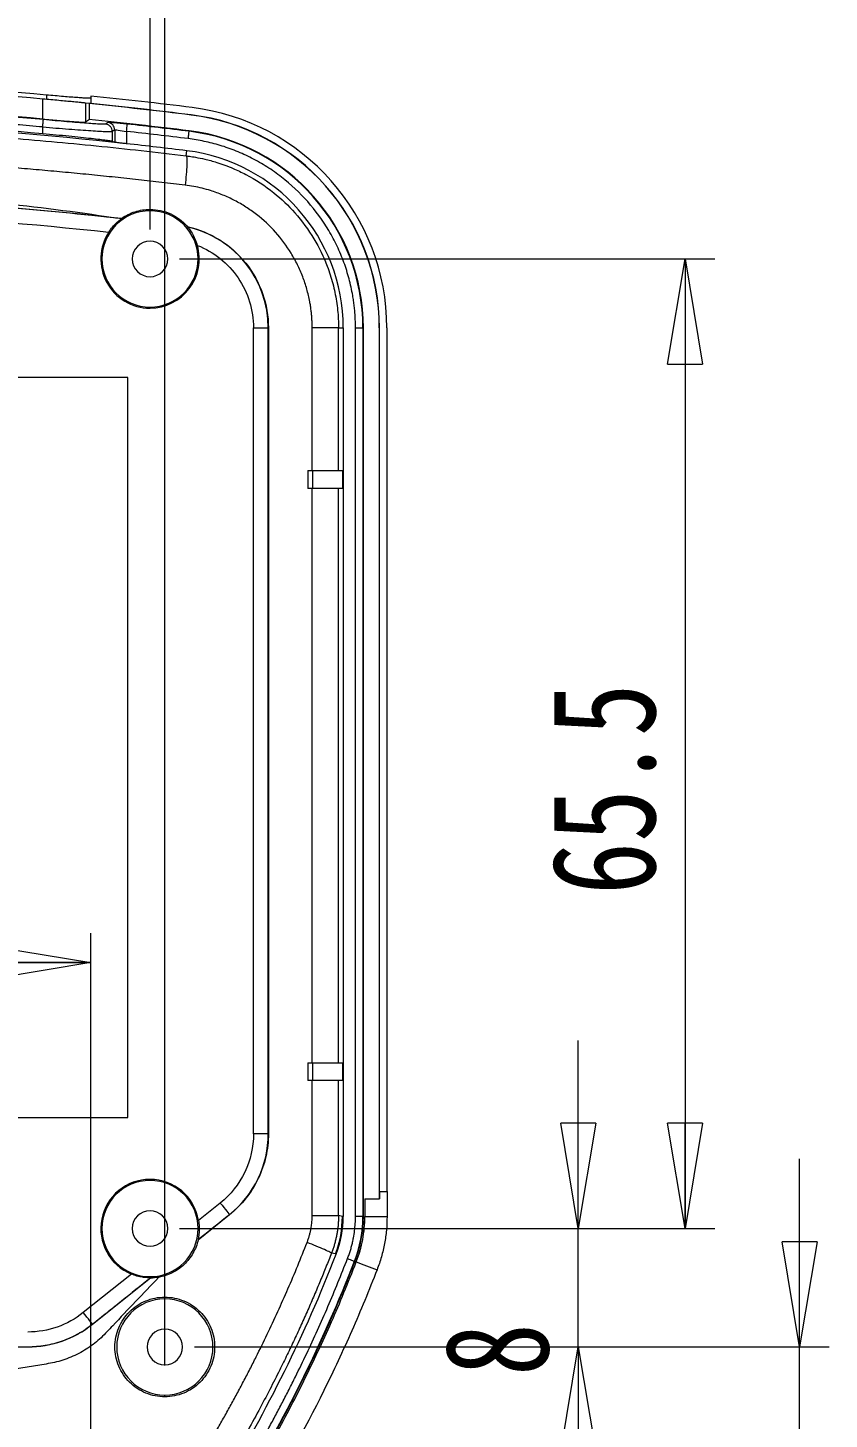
# Model space of a CAD drawing. Header units: millimetres. Extents: x 6 to 426, y 10 to 307.
# Drawn here: x 248.32 to 275.39, y 199.07 to 246.07 of the extents above; entities that cross this region are included whole.
import ezdxf

# ---------------------------------------------------------------- set-up
doc = ezdxf.new("R2010")
doc.units = ezdxf.units.MM
doc.styles.add('SLDTEXTSTYLE1', font='TXT', dxfattribs={"width": 0.75})
doc.dimstyles.new('SLDDIMSTYLE0', dxfattribs={"dimtxt": 3.5, "dimasz": 3.556, "dimexe": 0, "dimexo": 0.0625, "dimgap": 0.875, "dimtad": 1, "dimlfac": 2, "dimrnd": 1e-09, "dimzin": 12, "dimdsep": 46, "dimtxsty": 'SLDTEXTSTYLE1', "dimblk1": 'CLOSED', "dimblk2": 'CLOSED', "dimsah": 1, "dimcen": 0.09, "dimadec": 0, "dimazin": 3, "dimtfac": 1, "dimtofl": 0, "dimtmove": 0, "dimatfit": 3, "dimldrblk": 'CLOSED', "dimfxl": 1, "dimfrac": 2, "dimtolj": 1, "dimtzin": 12, "dimarcsym": 0})
doc.dimstyles.new('SLDDIMSTYLE1', dxfattribs={"dimtxt": 3.5, "dimasz": 3.556, "dimexe": 0, "dimexo": 0.0625, "dimgap": 0.875, "dimtad": 1, "dimdec": 1, "dimlfac": 2, "dimrnd": 1e-09, "dimzin": 12, "dimdsep": 46, "dimtxsty": 'SLDTEXTSTYLE1', "dimblk1": 'CLOSED', "dimblk2": 'CLOSED', "dimsah": 1, "dimcen": 0.09, "dimadec": 0, "dimazin": 3, "dimtfac": 1, "dimtdec": 1, "dimtofl": 0, "dimtmove": 0, "dimatfit": 3, "dimldrblk": 'CLOSED', "dimfxl": 1, "dimfrac": 2, "dimtolj": 1, "dimtzin": 12, "dimarcsym": 0})
doc.dimstyles.new('SLDDIMSTYLE2', dxfattribs={"dimtxt": 3.5, "dimasz": 3.556, "dimexe": 0, "dimexo": 0.0625, "dimgap": 0.875, "dimtad": 1, "dimlfac": 2, "dimrnd": 1e-09, "dimzin": 12, "dimdsep": 46, "dimtxsty": 'SLDTEXTSTYLE1', "dimblk1": 'CLOSED', "dimblk2": 'CLOSED', "dimsah": 1, "dimcen": 0.09, "dimadec": 0, "dimazin": 3, "dimtfac": 1, "dimtmove": 0, "dimatfit": 0, "dimldrblk": 'CLOSED', "dimfxl": 1, "dimfrac": 2, "dimtolj": 1, "dimtzin": 12, "dimarcsym": 0})

# ---------------------------------------------------------------- blocks, each defined once
blk = doc.blocks.new('_CLOSED')
at = {"color": 0, "linetype": 'ByBlock', "lineweight": -2}
for p, q in [((-1, 0.166667), (0, 0)), ((-1, 0.166667), (-1, -0.166667)), ((0, 0), (-1, -0.166667)), ((0, 0), (-1, 0))]:
    blk.add_line(p, q, dxfattribs=at)
blk = doc.blocks.new('_D_3')
at = {"color": 7, "linetype": 'Continuous', "lineweight": 0}
for p, q in [((218.45, 239.263), (218.45, 251.952)), ((252.45, 239.263), (252.45, 251.952)), ((218.45, 250.952), (252.45, 250.952))]:
    blk.add_line(p, q, dxfattribs=at)
at = {"color": 7, "linetype": 'Continuous', "lineweight": 0, "xscale": 3.556, "yscale": 3.556, "rotation": 180.0000000000004}
blk.add_blockref('_CLOSED', (218.45, 250.952, 1.251), dxfattribs=at)
at = {"color": 7, "linetype": 'Continuous', "lineweight": 0, "xscale": 3.556, "yscale": 3.556}
blk.add_blockref('_CLOSED', (252.45, 250.952, 1.251), dxfattribs=at)
at = {"color": 7, "linetype": 'Continuous', "lineweight": 0, "insert": (231.541, 255.464, 1.251), "char_height": 3.5, "attachment_point": 1, "style": 'SLDTEXTSTYLE1'}
blk.add_mtext('68', dxfattribs=at)
blk = doc.blocks.new('_D_4')
at = {"color": 7, "linetype": 'Continuous', "lineweight": 0}
for p, q in [((217.95, 202.513), (217.95, 261.408)), ((252.95, 200.888), (252.95, 261.408)), ((217.95, 260.408), (252.95, 260.408))]:
    blk.add_line(p, q, dxfattribs=at)
at = {"color": 7, "linetype": 'Continuous', "lineweight": 0, "xscale": 3.556, "yscale": 3.556, "rotation": 180.0000000000004}
blk.add_blockref('_CLOSED', (217.95, 260.408, 1.251), dxfattribs=at)
at = {"color": 7, "linetype": 'Continuous', "lineweight": 0, "xscale": 3.556, "yscale": 3.556}
blk.add_blockref('_CLOSED', (252.95, 260.408, 1.251), dxfattribs=at)
at = {"color": 7, "linetype": 'Continuous', "lineweight": 0, "insert": (231.541, 264.92, 1.251), "char_height": 3.5, "attachment_point": 1, "style": 'SLDTEXTSTYLE1'}
blk.add_mtext('70', dxfattribs=at)
blk = doc.blocks.new('_D_5')
at = {"color": 7, "linetype": 'Continuous', "lineweight": 0}
for p, q in [((220.45, 197.513), (220.45, 215.494)), ((250.45, 197.513), (250.45, 215.494)), ((220.45, 214.494), (250.45, 214.494))]:
    blk.add_line(p, q, dxfattribs=at)
at = {"color": 7, "linetype": 'Continuous', "lineweight": 0, "xscale": 3.556, "yscale": 3.556, "rotation": 180.0000000000004}
blk.add_blockref('_CLOSED', (220.45, 214.494, 1.251), dxfattribs=at)
at = {"color": 7, "linetype": 'Continuous', "lineweight": 0, "xscale": 3.556, "yscale": 3.556}
blk.add_blockref('_CLOSED', (250.45, 214.494, 1.251), dxfattribs=at)
at = {"color": 7, "linetype": 'Continuous', "lineweight": 0, "insert": (229.351, 219.006, 1.251), "char_height": 3.5, "attachment_point": 1, "style": 'SLDTEXTSTYLE1'}
blk.add_mtext('60', dxfattribs=at)
blk = doc.blocks.new('_D_6')
at = {"color": 7, "linetype": 'Continuous', "lineweight": 0}
for p, q in [((253.45, 238.263), (271.522, 238.263)), ((270.522, 238.263), (270.522, 205.513)), ((253.45, 205.513), (271.522, 205.513))]:
    blk.add_line(p, q, dxfattribs=at)
at = {"color": 7, "linetype": 'Continuous', "lineweight": 0, "xscale": 3.556, "yscale": 3.556}
for p, rotation in [((270.522, 238.263, 1.251), 90.0000000000004), ((270.522, 205.513, 1.251), 270.0000000000004)]:
    blk.add_blockref('_CLOSED', p, dxfattribs=dict(at, rotation=rotation))
at = {"color": 7, "linetype": 'Continuous', "lineweight": 0, "insert": (266.011, 216.783, 1.251), "char_height": 3.5, "attachment_point": 1, "rotation": 90, "style": 'SLDTEXTSTYLE1'}
blk.add_mtext('65.5', dxfattribs=at)
blk = doc.blocks.new('_D_7')
at = {"color": 7, "linetype": 'Continuous', "lineweight": 0}
for p, q in [((266.916, 205.513), (266.916, 211.863)), ((253.45, 205.513), (267.916, 205.513)), ((266.916, 201.513), (266.916, 205.513)), ((253.95, 201.513), (267.916, 201.513)), ((266.916, 201.513), (266.916, 195.163))]:
    blk.add_line(p, q, dxfattribs=at)
at = {"color": 7, "linetype": 'Continuous', "lineweight": 0, "xscale": 3.556, "yscale": 3.556}
for p, rotation in [((266.916, 205.513, 1.251), 270.0000000000004), ((266.916, 201.513, 1.251), 90.0000000000004)]:
    blk.add_blockref('_CLOSED', p, dxfattribs=dict(at, rotation=rotation))
at = {"color": 7, "linetype": 'Continuous', "lineweight": 0, "insert": (262.404, 200.532, 1.251), "char_height": 3.5, "attachment_point": 1, "rotation": 90, "style": 'SLDTEXTSTYLE1'}
blk.add_mtext('8', dxfattribs=at)
blk = doc.blocks.new('_D_8')
at = {"color": 7, "linetype": 'Continuous', "lineweight": 0}
for p, q in [((274.389, 201.513), (274.389, 207.863)), ((253.95, 201.513), (275.389, 201.513)), ((274.389, 196.513), (274.389, 201.513)), ((251.45, 196.513), (275.389, 196.513)), ((274.389, 196.513), (274.389, 190.163))]:
    blk.add_line(p, q, dxfattribs=at)
at = {"color": 7, "linetype": 'Continuous', "lineweight": 0, "xscale": 3.556, "yscale": 3.556}
for p, rotation in [((274.389, 201.513, 1.251), 270.0000000000004), ((274.389, 196.513, 1.251), 90.0000000000004)]:
    blk.add_blockref('_CLOSED', p, dxfattribs=dict(at, rotation=rotation))
at = {"color": 7, "linetype": 'Continuous', "lineweight": 0, "insert": (269.877, 194.743, 1.251), "char_height": 3.5, "attachment_point": 1, "rotation": 90, "style": 'SLDTEXTSTYLE1'}
blk.add_mtext('10', dxfattribs=at)

msp = doc.modelspace()

# ---------------------------------------------------------------- linework, layer by layer
at = {"color": 7, "linetype": 'Continuous', "lineweight": 15}
for p, q in [((248.8255, 242.9883), (248.8255, 243.6646)), ((248.9495, 243.7993), (248.9495, 243.6534)), ((250.2746, 243.5275), (250.2746, 242.8874)), ((250.4074, 243.5143), (250.2746, 243.5275)), ((250.3986, 243.5086), (250.3986, 242.9684)), ((250.4495, 243.7613), (250.4495, 243.51)), ((253.8399, 243.1296), (253.8391, 243.1231)), ((248.8255, 242.4905), (248.8255, 242.7201)), ((251.0323, 242.8708), (250.9502, 242.8176)), ((251.256, 242.6222), (251.1741, 242.569)), ((251.1741, 242.569), (251.1741, 242.2355)), ((251.256, 242.6222), (251.256, 242.2021)), ((251.6558, 242.5691), (251.6558, 242.1547)), ((253.7731, 242.5898), (253.7711, 242.574)), ((253.6687, 241.7464), (253.6898, 241.9172)), ((252.4495, 239.8882), (252.4495, 239.9365)), ((252.4495, 236.6382), (252.4495, 236.6011)), ((255.9452, 235.9345), (256.4451, 235.9345)), ((255.9452, 208.7147), (255.9452, 235.9345)), ((256.4451, 208.7147), (256.4451, 235.9345)), ((256.4451, 235.9345), (256.4488, 235.9345)), ((256.4488, 235.9345), (256.4488, 208.7147)), ((257.927, 231.1132), (257.927, 235.9345)), ((258.8169, 235.9345), (257.927, 235.9345)), ((258.8169, 235.9345), (258.9778, 235.9345)), ((258.8169, 231.1132), (258.8169, 235.9345)), ((258.9778, 235.9345), (258.9778, 205.9254)), ((259.3897, 205.9254), (259.3897, 235.9345)), ((259.3897, 235.9345), (259.6397, 235.9345)), ((259.6397, 235.9345), (259.6397, 205.9254)), ((259.6555, 235.9345), (259.6397, 235.9345)), ((259.6555, 205.9254), (259.6555, 235.9345)), ((260.193, 235.9345), (260.193, 206.5132)), ((260.1995, 235.9345), (260.193, 235.9345)), ((260.1995, 206.7632), (260.1995, 235.9345)), ((260.4495, 235.9345), (260.4495, 206.7632)), ((251.6995, 234.2632), (219.1995, 234.2632)), ((251.6995, 209.2632), (251.6995, 234.2632)), ((257.7851, 231.1132), (257.7851, 230.5132)), ((257.7851, 231.1132), (257.9495, 231.1132)), ((257.9495, 230.5132), (257.9495, 231.1132)), ((257.9495, 231.1132), (258.9555, 231.1132)), ((258.9555, 231.1132), (258.9555, 230.5132)), ((257.9495, 230.5132), (257.7851, 230.5132)), ((257.927, 211.1132), (257.927, 230.5132)), ((258.9555, 230.5132), (257.9495, 230.5132)), ((258.8169, 211.1132), (258.8169, 230.5132)), ((257.7851, 211.1132), (257.7851, 210.5132)), ((257.7851, 211.1132), (257.9495, 211.1132)), ((257.9495, 210.5132), (257.9495, 211.1132)), ((257.9495, 211.1132), (258.9555, 211.1132)), ((258.9555, 211.1132), (258.9555, 210.5132)), ((257.9495, 210.5132), (257.7851, 210.5132)), ((257.927, 205.9502), (257.927, 210.5132)), ((258.9555, 210.5132), (257.9495, 210.5132)), ((258.8169, 205.9502), (258.8169, 210.5132)), ((219.1995, 209.2632), (251.6995, 209.2632)), ((256.4451, 208.7147), (255.9452, 208.7147)), ((256.4451, 208.7147), (256.4488, 208.7147)), ((252.4495, 207.1382), (252.4495, 207.1753)), ((254.8209, 206.3755), (254.0884, 205.7896)), ((259.7058, 206.5132), (259.7058, 205.9241)), ((259.7058, 206.5132), (260.2056, 206.5132)), ((259.7058, 206.5132), (260.193, 206.5132)), ((260.193, 206.5132), (260.1995, 206.5132)), ((260.1994, 206.7632), (260.1994, 206.5132)), ((260.1995, 206.7632), (260.2056, 206.7632)), ((260.2056, 206.7632), (260.2056, 206.5132)), ((260.2056, 206.7632), (260.4555, 206.7632)), ((260.4555, 206.7632), (260.4555, 205.9216)), ((254.0729, 205.1368), (255.1332, 205.9851)), ((255.1362, 205.9813), (255.1332, 205.9851)), ((258.949, 205.9254), (258.8169, 205.9502)), ((258.9778, 205.9254), (258.949, 205.9254)), ((259.6397, 205.9254), (259.3897, 205.9254)), ((259.6397, 205.9254), (259.6555, 205.9254)), ((259.7058, 205.9241), (260.4556, 205.9241)), ((258.7112, 204.6574), (258.5779, 204.6805)), ((258.738, 204.647), (258.7112, 204.6574)), ((251.8201, 203.9749), (250.1939, 202.6739)), ((259.3697, 204.4014), (259.3549, 204.4071)), ((259.417, 204.3845), (259.411, 204.3856)), ((250.5063, 202.2835), (252.4603, 203.8468)), ((252.4495, 203.8882), (252.4495, 203.8475)), ((252.9495, 203.1382), (252.9495, 203.1971)), ((250.5063, 202.2835), (250.5098, 202.2791)), ((252.9495, 199.8292), (252.9495, 199.8882))]:
    msp.add_line(p, q, dxfattribs=at)
at = {"color": 7, "linetype": 'Continuous', "lineweight": 15, "flags": 128}
for points in [[(250.3986, 243.5086), (250.4035, 243.5117), (250.4074, 243.5143)], [(250.4495, 243.51), (250.4442, 243.5105), (250.439, 243.5111), (250.4337, 243.5116), (250.4284, 243.5121), (250.4232, 243.5127), (250.4179, 243.5132), (250.4126, 243.5137), (250.4074, 243.5143)], [(251.6558, 242.5691), (251.661, 242.6168), (251.666, 242.6627), (251.6707, 242.7051), (251.6748, 242.7425), (251.6781, 242.7734), (251.6807, 242.7968), (251.6823, 242.8116), (251.683, 242.8175)], [(251.256, 242.2021), (251.2102, 242.2208), (251.1741, 242.2355)], [(251.4892, 239.625), (251.488, 239.6295), (251.4871, 239.6329)], [(253.7172, 239.3448), (253.719, 239.3479), (253.7204, 239.3502)], [(254.8209, 206.3755), (254.8815, 206.2998), (254.9398, 206.2269), (254.9936, 206.1597), (255.0408, 206.1006), (255.0796, 206.0521), (255.1087, 206.0158), (255.1267, 205.9932), (255.1332, 205.9851)], [(255.1362, 205.9813), (255.004, 205.8754), (254.8717, 205.7694), (254.7394, 205.6634), (254.6072, 205.5575), (254.4749, 205.4515), (254.3426, 205.3455), (254.2103, 205.2396), (254.078, 205.1336)], [(259.417, 204.3845), (259.6748, 204.289), (260.12, 204.1239)], [(250.5063, 202.2835), (250.4998, 202.2916), (250.4817, 202.3142), (250.4527, 202.3505), (250.4138, 202.3991), (250.3666, 202.4581), (250.3128, 202.5253), (250.2545, 202.5982), (250.1939, 202.6739)]]:
    msp.add_lwpolyline(points, dxfattribs=at)
at = {"color": 7, "linetype": 'Continuous', "lineweight": 15}
for centre, radius, start, end in [((235.4495, 94.5132), 149.8953, 84.832775, 90), ((235.4495, 94.5132), 149.75, 84.875374, 90), ((235.4495, 94.5132), 149.0764, 84.852157, 90), ((235.4495, 94.5132), 149.0592, 84.842892, 90), ((235.4452, 94.4751), 149.7817, 82.946038, 84.270356), ((235.4495, 94.5132), 150, 82.945869, 84.26083), ((235.4495, 94.5132), 149.75, 82.945869, 84.251216), ((235.4495, 94.5132), 148.5807, 84.834934, 90), ((235.4495, 94.5132), 148.5283, 83.735849, 90), ((235.4449, 94.4722), 149.2473, 82.946049, 84.249638), ((252.9495, 235.9345), 7.2435, 360, 82.94587), ((252.9495, 235.9345), 7.25, 360, 82.94587), ((252.9495, 235.9345), 7.5, 0, 82.94587), ((235.4495, 94.5132), 149.1902, 82.945869, 83.753244), ((252.9495, 235.9345), 6.6901, 360, 82.94587), ((252.9495, 235.9345), 6.706, 360, 82.94587), ((235.4495, 94.5132), 148.5283, 82.945869, 83.735849), ((252.9495, 235.9345), 6.0283, 0, 82.94587), ((235.4495, 94.5132), 145.9956, 83.692524, 96.307475), ((252.4495, 238.2632), 1.625, 90, 270), ((252.4495, 238.2632), 1.625, 270, 90), ((252.9495, 235.9345), 3.4956, 0, 77.31426), ((252.4495, 238.2632), 1.6621, 146.96032, 270), ((252.4495, 238.2632), 0.6, 90, 270), ((252.4495, 238.2632), 0.6, 270, 90), ((252.4495, 238.2632), 1.6621, 270, 16.02083), ((252.9495, 208.7147), 3.4956, 308.65981, 0), ((252.4495, 205.5132), 1.6621, 90, 247.7468), ((252.4495, 205.5132), 1.625, 90, 270), ((252.4495, 205.5132), 1.6621, 9.57281, 90), ((252.4495, 205.5132), 1.625, 270, 90), ((252.4495, 205.5132), 0.6, 90, 270), ((252.4495, 205.5132), 0.6, 270, 90), ((255.4502, 205.9254), 3.4988, 338.75227, 0.0001), ((255.4502, 205.9254), 3.5276, 338.7523, 0.00004), ((255.4502, 205.9254), 4.1894, 338.7523, 0.00004), ((255.4502, 205.9254), 4.2053, 338.7523, 0.00004), ((252.035, 201.8976), 3.8269, 57.73437, 57.82498), ((213.5085, 222.2336), 48.5283, 328.53582, 338.75234), ((213.5085, 222.2336), 49.1901, 328.53582, 338.75234), ((213.5085, 222.2336), 49.206, 328.53582, 338.75234), ((253.3445, 204.1572), 0.937, 199.34405, 199.72823), ((252.9495, 201.5132), 1.625, 90, 270), ((252.9495, 201.5132), 1.625, 270, 90), ((248.3226, 205.0132), 3.4956, 270, 308.65981), ((252.9495, 201.5132), 0.6, 0, 180), ((252.9495, 201.5132), 0.6, 180, 0)]:
    msp.add_arc(centre, radius, start, end, dxfattribs=at)
msp.add_ellipse((471.8643, 94.5132), major_axis=(315.2757, 0), ratio=0.661589, start_param=2.3496312, end_param=2.3501839, dxfattribs=at)
for points, knots in [([(250.2746, 243.5275), (250.2714, 243.5278), (250.2591, 243.5291), (250.2175, 243.5332), (250.1877, 243.5362), (250.1118, 243.5436), (250.0662, 243.5481), (249.96, 243.5585), (249.8987, 243.5645), (249.7655, 243.5773), (249.6933, 243.5842), (249.5375, 243.599), (249.4543, 243.6069), (249.198, 243.6308), (249.0124, 243.6478), (248.8255, 243.6646)], [0, 0, 0, 0, 0.125, 0.125, 0.25, 0.25, 0.375, 0.375, 0.5, 0.5, 0.625, 0.625, 0.75, 0.75, 1, 1, 1, 1]), ([(250.4495, 243.6955), (250.4495, 243.6929), (250.4398, 243.6913), (250.4016, 243.6901), (250.3727, 243.6905), (250.2973, 243.6932), (250.2511, 243.6955), (250.1421, 243.702), (250.0787, 243.7062), (249.9403, 243.7161), (249.8648, 243.7218), (249.7008, 243.7346), (249.6138, 243.7417), (249.4336, 243.7567), (249.3393, 243.7648), (249.146, 243.7816), (249.0483, 243.7903), (248.9495, 243.7993)], [0, 0, 0, 0, 0.125, 0.125, 0.25, 0.25, 0.375, 0.375, 0.5, 0.5, 0.625, 0.625, 0.75, 0.75, 0.875, 0.875, 1, 1, 1, 1]), ([(248.8255, 242.7201), (248.5289, 242.7463), (247.9356, 242.7988), (247.0453, 242.8708), (246.1548, 242.9378), (245.264, 242.9994), (244.373, 243.0556), (243.4817, 243.1065), (242.5902, 243.152), (241.6984, 243.1922), (240.8064, 243.227), (239.9142, 243.2564), (239.0217, 243.2805), (238.129, 243.2993), (237.2361, 243.3126), (236.3429, 243.3209), (235.7473, 243.322), (235.4495, 243.3225)], [0, 0, 0, 0, 0.06670331, 0.13339099, 0.20006543, 0.26672903, 0.33338419, 0.40003331, 0.4666788, 0.53332306, 0.59996848, 0.66661747, 0.73327243, 0.79993577, 0.86660987, 0.93329715, 1, 1, 1, 1]), ([(248.8255, 242.9883), (248.9189, 242.9799), (249.0108, 242.9717), (249.1917, 242.956), (249.2815, 242.9484), (249.4538, 242.934), (249.5356, 242.9274), (249.6908, 242.9152), (249.7647, 242.9097), (249.8981, 242.9001), (249.9582, 242.8961), (250.0652, 242.8896), (250.1116, 242.8872), (250.2248, 242.8826), (250.2681, 242.8831), (250.2746, 242.8874)], [0, 0, 0, 0, 0.125, 0.125, 0.25, 0.25, 0.375, 0.375, 0.5, 0.5, 0.625, 0.625, 0.75, 0.75, 1, 1, 1, 1]), ([(248.8255, 242.7201), (248.8281, 242.749), (248.831, 242.7802), (248.8364, 242.8406), (248.839, 242.8697), (248.8434, 242.918), (248.8451, 242.9371), (248.8474, 242.9622), (248.8479, 242.9682), (248.848, 242.969)], [0, 0, 0, 0, 0.25, 0.25, 0.5, 0.5, 0.75, 0.75, 1, 1, 1, 1]), ([(250.9502, 242.8176), (250.9455, 242.8145), (250.9276, 242.8128), (250.8661, 242.8123), (250.8232, 242.8134), (250.7137, 242.8183), (250.6463, 242.8221), (250.4911, 242.8321), (250.4039, 242.8383), (250.2104, 242.8528), (250.1032, 242.8612), (249.8781, 242.8794), (249.7594, 242.8893), (249.5095, 242.9105), (249.3791, 242.9218), (249.1168, 242.9449), (248.9835, 242.9568), (248.848, 242.969)], [0, 0, 0, 0, 0.125, 0.125, 0.25, 0.25, 0.375, 0.375, 0.5, 0.5, 0.625, 0.625, 0.75, 0.75, 0.875, 0.875, 1, 1, 1, 1]), ([(217.2303, 241.7464), (217.4938, 241.778), (218.0207, 241.8412), (218.8118, 241.9306), (219.6031, 242.0162), (220.3946, 242.0975), (221.1863, 242.1746), (221.9782, 242.2476), (222.7703, 242.3164), (223.5625, 242.3809), (224.3549, 242.4413), (225.1474, 242.4976), (225.9399, 242.5496), (226.7326, 242.5975), (227.5252, 242.6412), (228.3179, 242.6807), (229.1106, 242.716), (229.9033, 242.7472), (230.6959, 242.7742), (231.4884, 242.7971), (232.2809, 242.8158), (233.0732, 242.8303), (233.8655, 242.8407), (234.6575, 242.8469), (235.6915, 242.8496), (236.9677, 242.8432), (238.4863, 242.8203), (240.0053, 242.7822), (241.5245, 242.7287), (243.0438, 242.66), (244.5632, 242.5759), (246.0823, 242.4765), (247.6011, 242.3617), (249.1194, 242.2316), (250.637, 242.0859), (252.154, 241.9258), (253.1636, 241.8062), (253.6687, 241.7464)], [0, 0, 0, 0, 0.0218519, 0.0436913, 0.0655185, 0.0873338, 0.1091376, 0.1309301, 0.1527117, 0.1744827, 0.1962435, 0.2179944, 0.2397356, 0.2614676, 0.2831906, 0.304905, 0.3266111, 0.3483092, 0.3699998, 0.391683, 0.4133592, 0.4350288, 0.4566922, 0.4783495, 0.5000012, 0.5415044, 0.5830295, 0.624579, 0.6661551, 0.7077601, 0.7493964, 0.7910663, 0.8327721, 0.874516, 0.9163005, 0.9581277, 1, 1, 1, 1]), ([(248.8255, 242.7201), (248.9769, 242.7079), (249.1258, 242.696), (249.4189, 242.673), (249.5645, 242.6617), (249.8437, 242.6405), (249.9763, 242.6307), (250.2279, 242.6125), (250.3477, 242.6041), (250.5638, 242.5896), (250.6612, 242.5835), (250.8345, 242.5735), (250.9099, 242.5697), (251.0322, 242.5648), (251.0802, 242.5637), (251.1489, 242.5643), (251.1688, 242.566), (251.1741, 242.569)], [0, 0, 0, 0, 0.125, 0.125, 0.25, 0.25, 0.375, 0.375, 0.5, 0.5, 0.625, 0.625, 0.75, 0.75, 0.875, 0.875, 1, 1, 1, 1]), ([(251.1741, 242.569), (251.1741, 242.5969), (251.1693, 242.6267), (251.1479, 242.6845), (251.1312, 242.7125), (251.0884, 242.76), (251.0624, 242.7795), (251.007, 242.8068), (250.9779, 242.8147), (250.9502, 242.8176)], [0, 0, 0, 0, 0.25, 0.25, 0.5, 0.5, 0.75, 0.75, 1, 1, 1, 1]), ([(251.683, 242.8175), (251.5992, 242.8267), (251.516, 242.8353), (251.3625, 242.8502), (251.291, 242.8566), (251.2012, 242.8639), (251.1737, 242.866), (251.1259, 242.8692), (251.1054, 242.8704), (251.0543, 242.8728), (251.0352, 242.8727), (251.0323, 242.8708)], [0, 0, 0, 0, 0.25, 0.25, 0.5, 0.5, 0.625, 0.625, 0.75, 0.75, 1, 1, 1, 1]), ([(251.256, 242.6222), (251.256, 242.6833), (251.2326, 242.744), (251.1509, 242.8348), (251.093, 242.8643), (251.0323, 242.8708)], [0, 0, 0, 0, 0.5, 0.5, 1, 1, 1, 1]), ([(251.256, 242.6222), (251.2578, 242.6241), (251.2696, 242.6243), (251.3117, 242.6211), (251.3419, 242.6177), (251.3788, 242.6129)], [0, 0, 0, 0, 0.5, 0.5, 1, 1, 1, 1]), ([(253.7404, 242.326), (253.3932, 242.3684), (252.6987, 242.453), (252.0034, 242.5304), (251.6558, 242.5691)], [0, 0, 0, 0, 0.5000001, 1, 1, 1, 1]), ([(253.7404, 242.326), (253.744, 242.3549), (253.7478, 242.3859), (253.7553, 242.4461), (253.7589, 242.475), (253.7648, 242.5232), (253.7672, 242.5423), (253.7703, 242.5673), (253.771, 242.5733), (253.7711, 242.574)], [0, 0, 0, 0, 0.25, 0.25, 0.5, 0.5, 0.75, 0.75, 1, 1, 1, 1]), ([(251.1741, 242.2355), (251.1688, 242.2377), (251.1489, 242.2414), (251.0814, 242.2516), (251.0331, 242.2582), (250.9101, 242.274), (250.8363, 242.2831), (250.6641, 242.3036), (250.5647, 242.315), (250.3489, 242.3391), (250.232, 242.3518), (249.9796, 242.3786), (249.8448, 242.3925), (249.4293, 242.4343), (249.1285, 242.4631), (248.8255, 242.4905)], [0, 0, 0, 0, 0.125, 0.125, 0.25, 0.25, 0.375, 0.375, 0.5, 0.5, 0.625, 0.625, 0.75, 0.75, 1, 1, 1, 1]), ([(251.6558, 242.1547), (251.6043, 242.1603), (251.5538, 242.1659), (251.4588, 242.1767), (251.4152, 242.1817), (251.3048, 242.1947), (251.2596, 242.2006), (251.256, 242.2021)], [0, 0, 0, 0, 0.25, 0.25, 0.5, 0.5, 1, 1, 1, 1]), ([(259.3897, 235.9345), (259.3892, 235.9956), (259.3882, 236.1178), (259.3801, 236.3007), (259.3672, 236.4831), (259.349, 236.6651), (259.3257, 236.8466), (259.2768, 237.157), (259.1816, 237.5929), (259.0061, 238.1501), (258.7782, 238.6955), (258.4009, 239.4049), (257.8038, 240.2252), (257.0632, 240.9183), (256.4056, 241.3799), (255.8924, 241.673), (255.3609, 241.9157), (254.9112, 242.0738), (254.5497, 242.1749), (254.2825, 242.2372), (254.0128, 242.2889), (253.8313, 242.3136), (253.7404, 242.326)], [0, 0, 0, 0, 0.0196757, 0.0393162, 0.0589376, 0.0785555, 0.0981859, 0.1178446, 0.1797115, 0.2416322, 0.305663, 0.36975, 0.5000023, 0.6302547, 0.6942845, 0.7583725, 0.8202372, 0.8821601, 0.9116147, 0.9410371, 0.970481, 1, 1, 1, 1]), ([(253.6347, 240.7543), (253.3721, 240.7856), (252.8471, 240.8483), (252.0588, 240.937), (251.2702, 241.0219), (250.4813, 241.1025), (249.6921, 241.1791), (248.9026, 241.2515), (248.1129, 241.3197), (247.3229, 241.3839), (246.5326, 241.4439), (245.7421, 241.4997), (244.9514, 241.5514), (244.1605, 241.599), (243.3693, 241.6425), (242.578, 241.6818), (241.7865, 241.7169), (240.9948, 241.748), (240.203, 241.7749), (239.411, 241.7976), (238.6189, 241.8162), (237.8267, 241.8307), (237.0344, 241.8411), (236.242, 241.8473), (235.2074, 241.85), (233.9307, 241.8436), (232.4121, 241.8208), (230.8939, 241.7828), (229.3763, 241.7296), (227.8592, 241.6612), (226.3428, 241.5776), (224.8272, 241.4788), (223.3124, 241.3648), (221.7985, 241.2356), (220.2857, 241.091), (218.7738, 240.9322), (217.7676, 240.8136), (217.2643, 240.7543)], [0, 0, 0, 0, 0.021815, 0.0436191, 0.0654127, 0.0871965, 0.108971, 0.1307368, 0.1524946, 0.1742449, 0.1959883, 0.2177253, 0.2394567, 0.2611829, 0.2829045, 0.3046222, 0.3263366, 0.3480481, 0.3697575, 0.3914653, 0.4131721, 0.4348785, 0.4565851, 0.4782924, 0.5000012, 0.5416071, 0.5832102, 0.6248146, 0.6664245, 0.708044, 0.7496774, 0.7913287, 0.8330022, 0.8747019, 0.916432, 0.9581967, 1, 1, 1, 1]), ([(253.6687, 241.7464), (253.6784, 241.7422), (253.6864, 241.7171), (253.6953, 241.6158), (253.6961, 241.5393), (253.6895, 241.3471), (253.6821, 241.2319), (253.6616, 240.9926), (253.6486, 240.8691), (253.6347, 240.7543)], [0, 0, 0, 0, 0.25, 0.25, 0.5, 0.5, 0.75, 0.75, 1, 1, 1, 1]), ([(253.6687, 241.7464), (253.7056, 241.7417), (253.8132, 241.728), (254.0241, 241.694), (254.3333, 241.6302), (254.7584, 241.5143), (255.2215, 241.3441), (255.8832, 241.0306), (256.6101, 240.5545), (257.388, 239.8136), (258.0027, 238.9754), (258.3577, 238.2427), (258.5389, 237.7258), (258.6252, 237.4308), (258.6955, 237.1333), (258.75, 236.8341), (258.7885, 236.5342), (258.8125, 236.2342), (258.8154, 236.0342), (258.8169, 235.9345)], [0, 0, 0, 0, 0.0131789, 0.0383931, 0.0756431, 0.1249299, 0.1943072, 0.2500242, 0.3840407, 0.4997299, 0.6285379, 0.7494845, 0.7858513, 0.8220244, 0.8580041, 0.893791, 0.9293856, 0.9647884, 1, 1, 1, 1]), ([(219.6787, 239.6624), (220.9799, 239.8616), (222.287, 240.0246), (224.9078, 240.2991), (226.222, 240.4099), (230.1695, 240.6733), (232.8098, 240.7578), (238.0889, 240.7578), (240.729, 240.6733), (244.6768, 240.4099), (245.9906, 240.2991), (248.6119, 240.0247), (249.9191, 239.8615), (251.2203, 239.6624)], [0, 0, 0, 0, 0.125, 0.125, 0.25, 0.25, 0.5, 0.5, 0.75, 0.75, 0.875, 0.875, 1, 1, 1, 1]), ([(257.927, 235.9345), (257.9265, 235.984), (257.9257, 236.0829), (257.9186, 236.231), (257.9073, 236.3786), (257.8914, 236.5258), (257.871, 236.6726), (257.8298, 236.9145), (257.7518, 237.2488), (257.6126, 237.6676), (257.4357, 238.073), (257.1519, 238.5885), (256.7112, 239.1813), (256.1718, 239.6837), (255.692, 240.0225), (255.3109, 240.2429), (254.9112, 240.4285), (254.5423, 240.561), (254.2123, 240.652), (253.9254, 240.7141), (253.7317, 240.7409), (253.6347, 240.7543)], [0, 0, 0, 0, 0.0210058, 0.0419687, 0.0629083, 0.0838448, 0.1047981, 0.1257881, 0.1880011, 0.2503136, 0.3129262, 0.3756447, 0.5001038, 0.6252208, 0.687542, 0.7499464, 0.8124693, 0.8750569, 0.9167016, 0.9582999, 1, 1, 1, 1]), ([(219.6787, 239.6624), (220.9876, 239.8049), (222.2985, 239.9296), (224.9232, 240.1434), (226.2373, 240.2325), (230.1818, 240.4464), (232.8158, 240.5178), (238.0831, 240.5178), (240.7169, 240.4464), (244.6616, 240.2325), (245.9755, 240.1434), (248.6005, 239.9296), (249.9114, 239.8049), (251.2203, 239.6624)], [0, 0, 0, 0, 0.125, 0.125, 0.25, 0.25, 0.5, 0.5, 0.75, 0.75, 0.875, 0.875, 1, 1, 1, 1]), ([(219.8428, 239.1694), (225.025, 239.7285), (230.2372, 240.0088), (240.6618, 240.0088), (245.874, 239.7285), (251.0562, 239.1694)], [0, 0, 0, 0, 0.5, 0.5, 1, 1, 1, 1]), ([(251.4871, 239.6329), (251.6282, 239.732), (251.7806, 239.8071), (252.0257, 239.8846), (252.1097, 239.9041), (252.2783, 239.9301), (252.3634, 239.9366), (252.4495, 239.9365)], [0, 0, 0, 0, 0.5, 0.5, 0.75, 0.75, 1, 1, 1, 1]), ([(252.4495, 239.9365), (252.5708, 239.9365), (252.6898, 239.9233), (252.9235, 239.8721), (253.0395, 239.8332), (253.2573, 239.7329), (253.3601, 239.6715), (253.5529, 239.5259), (253.6415, 239.4426), (253.7204, 239.3502)], [0, 0, 0, 0, 0.25, 0.25, 0.5, 0.5, 0.75, 0.75, 1, 1, 1, 1]), ([(251.0562, 239.1694), (251.0965, 239.2314), (251.1394, 239.2885), (251.2291, 239.3944), (251.2752, 239.4421), (251.3626, 239.5241), (251.4039, 239.5584), (251.4683, 239.6091), (251.4893, 239.6244), (251.4892, 239.625)], [0, 0, 0, 0, 0.25, 0.25, 0.5, 0.5, 0.75, 0.75, 1, 1, 1, 1]), ([(253.7172, 239.3448), (253.7168, 239.3442), (253.7381, 239.3188), (253.7969, 239.2407), (253.8327, 239.1899), (253.9028, 239.074), (253.9366, 239.0104), (253.9983, 238.8713), (254.0252, 238.7981), (254.047, 238.7219)], [0, 0, 0, 0, 0.25, 0.25, 0.5, 0.5, 0.75, 0.75, 1, 1, 1, 1]), ([(253.7204, 239.3502), (254.1071, 239.2627), (254.4684, 239.1137), (255.1407, 238.693), (255.4331, 238.4327), (255.9291, 237.8129), (256.1194, 237.4698), (256.3827, 236.7199), (256.4488, 236.3325), (256.4488, 235.9345)], [0, 0, 0, 0, 0.25, 0.25, 0.5, 0.5, 0.75, 0.75, 1, 1, 1, 1]), ([(254.047, 238.7219), (254.3248, 238.6125), (254.586, 238.4614), (255.0524, 238.0888), (255.2576, 237.8674), (255.5936, 237.3739), (255.7244, 237.102), (255.9002, 236.5315), (255.9452, 236.233), (255.9452, 235.9345)], [0, 0, 0, 0, 0.25, 0.25, 0.5, 0.5, 0.75, 0.75, 1, 1, 1, 1]), ([(255.9452, 208.7147), (255.9452, 208.2673), (255.8433, 207.8203), (255.4557, 207.0138), (255.1702, 206.655), (254.8209, 206.3755)], [0, 0, 0, 0, 0.5, 0.5, 1, 1, 1, 1]), ([(256.4488, 208.7147), (256.4488, 208.4509), (256.4194, 208.1922), (256.304, 207.6844), (256.2163, 207.4332), (255.9911, 206.9641), (255.8534, 206.7434), (255.5261, 206.3311), (255.3415, 206.1457), (255.1362, 205.9813)], [0, 0, 0, 0, 0.25, 0.25, 0.5, 0.5, 0.75, 0.75, 1, 1, 1, 1]), ([(257.7553, 205.0433), (257.7689, 205.0796), (257.7962, 205.152), (257.8307, 205.2628), (257.8603, 205.375), (257.8873, 205.5011), (257.9092, 205.6412), (257.9242, 205.7954), (257.9261, 205.8985), (257.927, 205.9502)], [0, 0, 0, 0, 0.1252644, 0.2501901, 0.3750529, 0.5001288, 0.6666939, 0.8330984, 1, 1, 1, 1]), ([(257.927, 205.9502), (258.0458, 205.9502), (258.1622, 205.9502), (258.3756, 205.9502), (258.4724, 205.9502), (258.6343, 205.9502), (258.6992, 205.9502), (258.789, 205.9502), (258.8138, 205.9502), (258.8169, 205.9502)], [0, 0, 0, 0, 0.25, 0.25, 0.5, 0.5, 0.75, 0.75, 1, 1, 1, 1]), ([(258.8169, 205.9502), (258.8164, 205.9074), (258.8155, 205.8216), (258.8081, 205.693), (258.7963, 205.5644), (258.7796, 205.436), (258.7581, 205.308), (258.7318, 205.1805), (258.7007, 205.0538), (258.6647, 204.9281), (258.6243, 204.8034), (258.5933, 204.7215), (258.5779, 204.6805)], [0, 0, 0, 0, 0.0988564, 0.1979636, 0.2973227, 0.3969352, 0.4968022, 0.5969251, 0.6973051, 0.7979434, 0.8988413, 1, 1, 1, 1]), ([(259.1219, 204.4977), (259.1391, 204.5434), (259.1735, 204.6346), (259.2185, 204.7736), (259.2587, 204.914), (259.2935, 205.0558), (259.3297, 205.2306), (259.362, 205.4391), (259.3854, 205.6817), (259.3883, 205.8441), (259.3897, 205.9254)], [0, 0, 0, 0, 0.1002099, 0.2001716, 0.300022, 0.3998988, 0.4999393, 0.6665313, 0.8330056, 1, 1, 1, 1]), ([(259.417, 204.3845), (259.5082, 204.6305), (259.5845, 204.8824), (259.6813, 205.3986), (259.7009, 205.6615), (259.7058, 205.9241)], [0, 0, 0, 0, 0.0015755284, 0.0015755284, 0.0031510567, 0.0031510567, 0.0031510567, 0.0031510567]), ([(259.417, 204.3845), (259.4624, 204.5078), (259.5061, 204.6317), (259.5791, 204.8841), (259.6088, 205.0122), (259.6572, 205.2703), (259.6759, 205.4006), (259.6992, 205.6617), (259.7037, 205.7928), (259.7058, 205.9241)], [0, 0, 0, 0, 0.25, 0.25, 0.5, 0.5, 0.75, 0.75, 1, 1, 1, 1]), ([(260.4556, 205.9216), (260.4527, 205.768), (260.4477, 205.6142), (260.4203, 205.3084), (260.3986, 205.1564), (260.3421, 204.8542), (260.3074, 204.7047), (260.2225, 204.4097), (260.1719, 204.2643), (260.1187, 204.1202)], [0, 0, 0, 0, 0.25, 0.25, 0.5, 0.5, 0.75, 0.75, 1, 1, 1, 1]), ([(254.0884, 205.7896), (254.101, 205.7151), (254.1082, 205.6424), (254.1136, 205.4999), (254.1116, 205.4319), (254.1016, 205.3079), (254.0935, 205.2521), (254.0785, 205.1656), (254.0723, 205.1372), (254.0729, 205.1368)], [0, 0, 0, 0, 0.25, 0.25, 0.5, 0.5, 0.75, 0.75, 1, 1, 1, 1]), ([(254.078, 205.1336), (254.0407, 204.9734), (253.9812, 204.8226), (253.8594, 204.6102), (253.8133, 204.5419), (253.7129, 204.4143), (253.6583, 204.3545), (253.5405, 204.2429), (253.4767, 204.1906), (253.3435, 204.0971), (253.2741, 204.0555), (253.0574, 203.9462), (252.9005, 203.8937), (252.7391, 203.8653)], [0, 0, 0, 0, 0.25, 0.25, 0.375, 0.375, 0.5, 0.5, 0.625, 0.625, 0.75, 0.75, 1, 1, 1, 1]), ([(253.9758, 197.4863), (254.0579, 197.62), (254.2219, 197.8872), (254.4628, 198.2911), (254.6999, 198.6971), (254.9327, 199.1053), (255.1615, 199.5157), (255.3862, 199.9283), (255.6067, 200.3431), (255.8232, 200.7602), (256.0922, 201.2914), (256.4089, 201.9391), (256.767, 202.7058), (257.1109, 203.4787), (257.442, 204.2573), (257.6508, 204.7813), (257.7553, 205.0433)], [0, 0, 0, 0, 0.0556169, 0.1112057, 0.166772, 0.2223212, 0.2778587, 0.33339, 0.3889206, 0.4444561, 0.5000017, 0.6000668, 0.7000669, 0.8000344, 0.9000014, 1, 1, 1, 1]), ([(258.5779, 204.6805), (258.5768, 204.6857), (258.5582, 204.6979), (258.4787, 204.7386), (258.4175, 204.7672), (258.2609, 204.8363), (258.1658, 204.8766), (257.9637, 204.9601), (257.8571, 205.003), (257.7553, 205.0433)], [0, 0, 0, 0, 0.25, 0.25, 0.5, 0.5, 0.75, 0.75, 1, 1, 1, 1]), ([(258.5779, 204.6805), (258.5165, 204.5248), (258.3924, 204.2099), (258.198, 203.7353), (257.9947, 203.2528), (257.7819, 202.7629), (257.5592, 202.2656), (257.3265, 201.7613), (257.0834, 201.2502), (256.8073, 200.6871), (256.4882, 200.058), (256.1146, 199.3497), (255.6987, 198.5935), (255.239, 197.7905), (254.9084, 197.2453), (254.7377, 196.9639)], [0, 0, 0, 0, 0.0581856, 0.117604, 0.1782553, 0.2401394, 0.3032564, 0.3676061, 0.4331886, 0.5000037, 0.5855809, 0.6783695, 0.7783693, 0.8855796, 1, 1, 1, 1]), ([(255.2529, 196.6885), (255.3369, 196.8267), (255.5049, 197.103), (255.7516, 197.5205), (255.9944, 197.9401), (256.2329, 198.3621), (256.4672, 198.7864), (256.6973, 199.2129), (256.9232, 199.6418), (257.1449, 200.0731), (257.4203, 200.622), (257.7444, 201.2911), (258.1107, 202.0829), (258.4626, 202.8813), (258.8014, 203.6857), (259.0151, 204.227), (259.1219, 204.4977)], [0, 0, 0, 0, 0.0555878, 0.1111551, 0.1667073, 0.2222498, 0.2777881, 0.3333276, 0.3888739, 0.4444322, 0.5000082, 0.6000086, 0.6999762, 0.7999427, 0.8999401, 1, 1, 1, 1]), ([(259.1219, 204.4977), (259.1819, 204.4744), (259.2416, 204.4512), (259.3275, 204.4178), (259.3533, 204.4077), (259.3549, 204.4071)], [0, 0, 0, 0, 0.5, 0.5, 1, 1, 1, 1]), ([(252.4495, 203.8475), (252.4317, 203.848), (252.3946, 203.8488), (252.3036, 203.8552), (252.2496, 203.8608), (252.1343, 203.8795), (252.0724, 203.8927), (251.9468, 203.9275), (251.8837, 203.9488), (251.8201, 203.9749)], [0, 0, 0, 0, 0.25, 0.25, 0.5, 0.5, 0.75, 0.75, 1, 1, 1, 1]), ([(255.5234, 196.525), (255.6014, 196.6536), (255.7564, 196.909), (255.9833, 197.292), (256.2041, 197.6716), (256.4187, 198.048), (256.7368, 198.618), (257.1508, 199.3882), (257.649, 200.3664), (258.1255, 201.3556), (258.5771, 202.3494), (259.0096, 203.3585), (259.2797, 204.0387), (259.417, 204.3845)], [0, 0, 0, 0, 0.05136346, 0.10204654, 0.15205283, 0.20138605, 0.25005007, 0.37501876, 0.50002889, 0.62502073, 0.75002981, 0.87289111, 1, 1, 1, 1]), ([(260.1187, 204.1202), (259.8486, 203.4272), (259.5644, 202.7399), (258.9641, 201.3787), (258.6489, 200.7052), (257.6584, 198.7054), (256.9381, 197.4028), (256.1627, 196.1333)], [0, 0, 0, 0, 0.25, 0.25, 0.5, 0.5, 1, 1, 1, 1]), ([(252.7391, 203.8653), (252.2206, 203.3222), (251.704, 202.7769), (251.1238, 202.1622), (251.0593, 202.0939), (250.9305, 201.9572), (250.8648, 201.8902), (250.6588, 201.6991), (250.5114, 201.5826), (250.1956, 201.3726), (250.0272, 201.2792), (249.6662, 201.1186), (249.4816, 201.0551), (249.2011, 200.9846), (249.1068, 200.9655), (248.917, 200.9341), (248.6321, 200.8874), (248.3471, 200.8417), (247.7766, 200.7518), (247.3959, 200.694), (246.2523, 200.5274), (245.4877, 200.4257), (243.1918, 200.1525), (241.6576, 200.013), (239.3504, 199.8727), (238.5804, 199.8373), (237.0385, 199.7898), (236.266, 199.7776), (233.9512, 199.7761), (232.4105, 199.8217), (229.3339, 200.005), (227.7966, 200.143), (225.4992, 200.4142), (224.7351, 200.5152), (223.591, 200.6808), (223.21, 200.7384), (222.6391, 200.8278), (222.4488, 200.8582), (222.1636, 200.9044), (222.0686, 200.9199), (221.8786, 200.9512), (221.7836, 200.9669), (221.5025, 201.0298), (221.3189, 201.0876), (221.0493, 201.1987), (220.9605, 201.2398), (220.7888, 201.3283), (220.7054, 201.3759), (220.4624, 201.5282), (220.3098, 201.6424), (220.0947, 201.8323), (220.0253, 201.8988), (219.8912, 202.0381), (219.8253, 202.1092), (219.2273, 202.743), (218.6946, 203.3052), (218.1599, 203.8653)], [0, 0, 0, 0, 0.0625, 0.0625, 0.0703125, 0.0703125, 0.078125, 0.078125, 0.09375, 0.09375, 0.109375, 0.109375, 0.125, 0.125, 0.1328125, 0.1328125, 0.140625, 0.15625, 0.15625, 0.1875, 0.1875, 0.25, 0.25, 0.375, 0.375, 0.4375, 0.4375, 0.5, 0.5, 0.625, 0.625, 0.75, 0.75, 0.8125, 0.8125, 0.84375, 0.84375, 0.859375, 0.859375, 0.8671875, 0.8671875, 0.875, 0.875, 0.890625, 0.890625, 0.8984375, 0.8984375, 0.90625, 0.90625, 0.921875, 0.921875, 0.9296875, 0.9296875, 0.9375, 0.9375, 1, 1, 1, 1]), ([(252.4624, 203.8409), (252.137, 203.5806), (251.8116, 203.3203), (251.3234, 202.9299), (251.1607, 202.7997), (250.9166, 202.6045), (250.8352, 202.5394), (250.6725, 202.4093), (250.5912, 202.3442), (250.5098, 202.2791)], [0, 0, 0, 0, 0.5, 0.5, 0.75, 0.75, 0.875, 0.875, 1, 1, 1, 1]), ([(252.9495, 199.8292), (252.8384, 199.8292), (252.7292, 199.84), (252.5143, 199.8825), (252.4074, 199.9147), (252.2035, 199.9989), (252.1068, 200.0504), (251.9237, 200.1723), (251.8369, 200.2433), (251.6813, 200.3986), (251.6114, 200.4833), (251.488, 200.6673), (251.4355, 200.7655), (251.3512, 200.9684), (251.3187, 201.0746), (251.2752, 201.2924), (251.2645, 201.4019), (251.2643, 201.622), (251.2753, 201.7337), (251.3183, 201.9501), (251.3502, 202.0553), (251.4347, 202.2594), (251.4876, 202.3582), (251.6098, 202.5408), (251.6795, 202.6259), (251.8369, 202.7831), (251.9221, 202.8528), (252.1046, 202.9746), (252.203, 203.0272), (252.4069, 203.1115), (252.5118, 203.1432), (252.7273, 203.1861), (252.8384, 203.1972), (252.9495, 203.1971)], [0, 0, 0, 0, 0.0625, 0.0625, 0.125, 0.125, 0.1875, 0.1875, 0.25, 0.25, 0.3125, 0.3125, 0.375, 0.375, 0.4375, 0.4375, 0.5, 0.5, 0.5625, 0.5625, 0.625, 0.625, 0.6875, 0.6875, 0.75, 0.75, 0.8125, 0.8125, 0.875, 0.875, 0.9375, 0.9375, 1, 1, 1, 1]), ([(252.9495, 203.1971), (253.0605, 203.197), (253.1696, 203.186), (253.3843, 203.1433), (253.491, 203.111), (253.6946, 203.0267), (253.7911, 202.9751), (253.9739, 202.8532), (254.0605, 202.7822), (254.2159, 202.627), (254.2856, 202.5423), (254.4088, 202.3584), (254.4613, 202.2603), (254.5454, 202.0576), (254.5778, 201.9516), (254.6213, 201.7338), (254.632, 201.6243), (254.6322, 201.4044), (254.6213, 201.2928), (254.5782, 201.0765), (254.5464, 200.9714), (254.462, 200.7674), (254.4092, 200.6687), (254.2872, 200.4862), (254.2176, 200.4012), (254.0606, 200.2441), (253.9754, 200.1744), (253.7933, 200.0526), (253.6951, 199.9999), (253.4915, 199.9155), (253.3867, 199.8836), (253.1715, 199.8405), (253.0605, 199.8293), (252.9495, 199.8292)], [0, 0, 0, 0, 0.0625, 0.0625, 0.125, 0.125, 0.1875, 0.1875, 0.25, 0.25, 0.3125, 0.3125, 0.375, 0.375, 0.4375, 0.4375, 0.5, 0.5, 0.5625, 0.5625, 0.625, 0.625, 0.6875, 0.6875, 0.75, 0.75, 0.8125, 0.8125, 0.875, 0.875, 0.9375, 0.9375, 1, 1, 1, 1]), ([(250.1939, 202.6739), (249.9309, 202.4635), (249.632, 202.2979), (248.9962, 202.0749), (248.6594, 202.0175), (248.3226, 202.0175)], [0, 0, 0, 0, 0.5, 0.5, 1, 1, 1, 1]), ([(250.5098, 202.2791), (250.3548, 202.1551), (250.1913, 202.0457), (249.8476, 201.8552), (249.6658, 201.7737), (249.2941, 201.6434), (249.1047, 201.5945), (248.7187, 201.5285), (248.521, 201.5114), (248.3226, 201.5114)], [0, 0, 0, 0, 0.25, 0.25, 0.5, 0.5, 0.75, 0.75, 1, 1, 1, 1]), ([(248.3226, 201.5114), (247.2499, 201.5116), (246.1772, 201.5117), (244.0317, 201.5118), (242.9589, 201.5118), (239.7406, 201.5119), (237.595, 201.512), (233.3039, 201.512), (231.1584, 201.5119), (227.9401, 201.5118), (226.8673, 201.5118), (224.7219, 201.5117), (223.6491, 201.5116), (222.5765, 201.5114)], [0, 0, 0, 0, 0.125, 0.125, 0.25, 0.25, 0.5, 0.5, 0.75, 0.75, 0.875, 0.875, 1, 1, 1, 1])]:
    msp.add_open_spline(points, degree=3, knots=knots, dxfattribs=at)
for points in [[(251.3788, 242.6129), (251.4523, 242.6032), (251.5532, 242.5873), (251.6558, 242.5691)], [(251.2203, 239.6624), (251.3092, 239.6526), (251.3982, 239.6428), (251.4871, 239.6329)], [(252.4603, 203.8468), (252.4602, 203.847), (252.4565, 203.8472), (252.4495, 203.8475)], [(252.7391, 203.8653), (252.6465, 203.8492), (252.5543, 203.8413), (252.4624, 203.8409)]]:
    msp.add_open_spline(points, degree=3, dxfattribs=at)

# ---------------------------------------------------------------- dimensions: what is measured, and where the dimension line sits
at = {"color": 7, "linetype": 'Continuous', "lineweight": 0}
for base, p1, p2, picture, middle in [((252.9495, 260.4084), (217.9495, 201.5132), (252.9495, 199.8882), '_D_4', (235.5491, 260.4084)), ((252.4495, 250.9523), (218.4495, 238.2632), (252.4495, 238.2632), '_D_3', (235.5491, 250.9523)), ((250.4495, 214.4938), (220.4495, 196.5132), (250.4495, 196.5132), '_D_5', (233.359, 214.4938))]:
    dim = msp.add_linear_dim(base=base, p1=p1, p2=p2, dimstyle='SLDDIMSTYLE0', dxfattribs=at)
    dim.commit()
    dim.dimension.update_dxf_attribs({"geometry": picture, "text_midpoint": middle, "dimtype": 160})
for base, p1, p2, dimstyle, picture, middle in [((270.5224, 205.5132), (252.4495, 238.2632), (252.4495, 205.5132), 'SLDDIMSTYLE1', '_D_6', (270.5224, 222.7307)), ((266.9156, 205.5132), (252.9495, 201.5132), (252.4495, 205.5132), 'SLDDIMSTYLE2', '_D_7', (266.9156, 203.2472)), ((274.3887, 201.5132), (250.4495, 196.5132), (252.9495, 201.5132), 'SLDDIMSTYLE2', '_D_8', (274.3887, 198.7512))]:
    dim = msp.add_linear_dim(base=base, p1=p1, p2=p2, angle=90, dimstyle=dimstyle, dxfattribs=at)
    dim.commit()
    dim.dimension.update_dxf_attribs({"geometry": picture, "text_midpoint": middle, "dimtype": 160})

doc.saveas('drawing.dxf')
